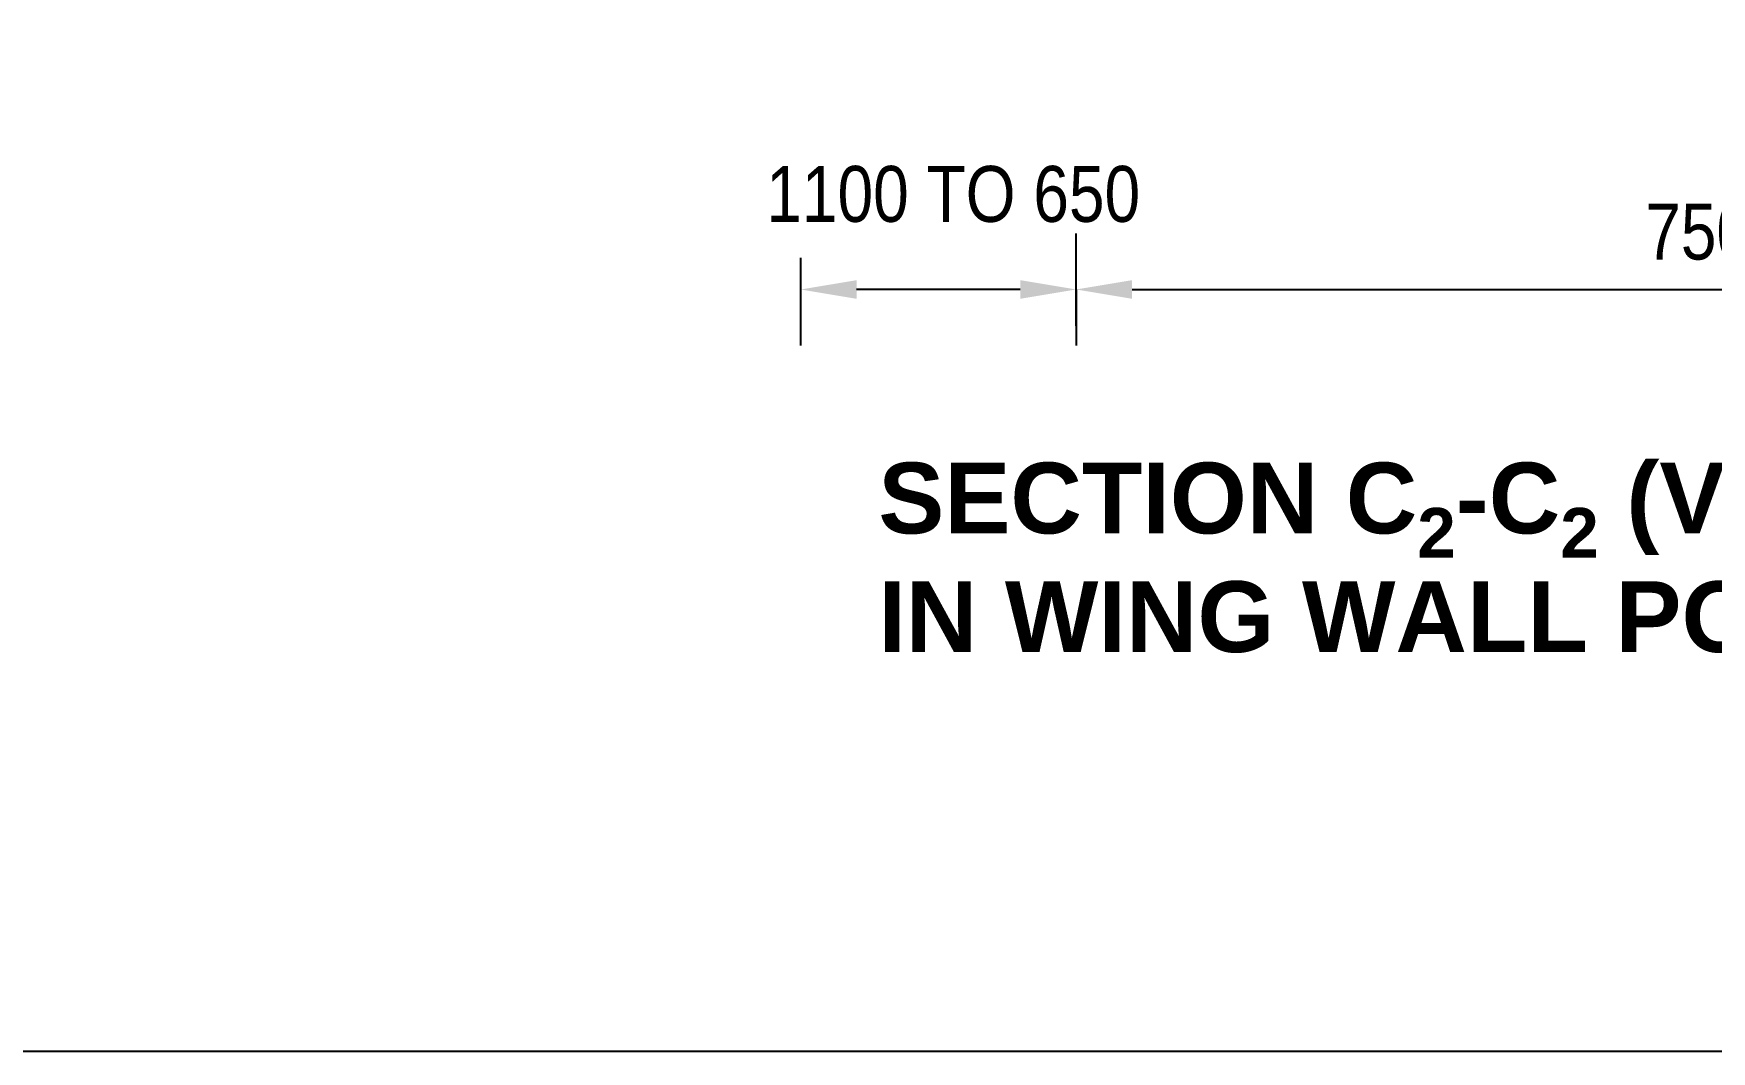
# Model space of a CAD drawing. Extents: x -119161 to 3778985, y -718511 to -30958.
# Drawn here: x 2981576 to 2988779, y -270127 to -265758 of the extents above; entities that cross this region are included whole.
import ezdxf

# ---------------------------------------------------------------- set-up
doc = ezdxf.new("R2010")
doc.units = 0
doc.header["$MEASUREMENT"] = 0
doc.layers.get('DEFPOINTS').update_dxf_attribs({"linetype": 'CONTINUOUS'})
doc.layers.add('Dim', color=7, linetype='CONTINUOUS', lineweight=9)
doc.layers.add('LINE', color=7, linetype='CONTINUOUS')
doc.layers.add('TXT', color=7, linetype='CONTINUOUS')
doc.styles.add('DIM', font='isocp3.shx')
doc.styles.add('dimText', font='ARIALN.TTF')
doc.styles.get("Standard").update_dxf_attribs({"font": 'times.ttf', "height": 250})
doc.dimstyles.new('dim n_120', dxfattribs={"dimtxt": 240, "dimasz": 240, "dimexe": 240, "dimexo": 150, "dimgap": 100, "dimtad": 2, "dimdec": 0, "dimzin": 0, "dimdsep": 46, "dimtxsty": 'DIM', "dimcen": 350, "dimclrd": 5, "dimclre": 5, "dimclrt": 7, "dimadec": 0, "dimazin": 0, "dimtfac": 1, "dimtdec": 0, "dimtmove": 0, "dimatfit": 3, "dimfxl": 240, "dimfxlon": 1, "dimtolj": 1, "dimtzin": 0, "dimarcsym": 0})

# ---------------------------------------------------------------- blocks, each defined once
blk = doc.blocks.new('*D1206')
at = {"layer": 'DEFPOINTS', "color": 0, "lineweight": -2, "ltscale": 50}
for p in [(2986051.6, -266738.2), (2992321.3, -266740), (2992321.3, -266856.5)]:
    blk.add_point(p, dxfattribs=at)
at = {"layer": 'Dim', "color": 5, "lineweight": -2, "ltscale": 50}
for p, q in [((2986051.6, -266856.5), (2986051.6, -267096.5)), ((2986291.6, -266856.5), (2992081.3, -266856.5)), ((2992321.3, -266856.5), (2992321.3, -267096.5))]:
    blk.add_line(p, q, dxfattribs=at)
for points in [[(2986291.6, -266816.5), (2986291.6, -266896.5), (2986051.6, -266856.5)], [(2992081.3, -266816.5), (2992081.3, -266896.5), (2992321.3, -266856.5)]]:
    blk.add_solid(points, dxfattribs=at)
at = {"layer": 'Dim', "color": 7, "ltscale": 50, "insert": (2989186.4, -266609.5), "char_height": 240, "attachment_point": 5, "style": 'dimText'}
blk.add_mtext('\\A1;7500~7750', dxfattribs=at)
blk = doc.blocks.new('*D1212')
at = {"layer": 'DEFPOINTS', "color": 0, "lineweight": -2, "ltscale": 50}
for p in [(2984868.6, -266570.1), (2984868.6, -266856.5), (2986051.6, -267162.8)]:
    blk.add_point(p, dxfattribs=at)
at = {"layer": 'Dim', "color": 5, "lineweight": -2, "ltscale": 50}
for p, q in [((2986051.6, -267012.8), (2986051.6, -266616.5)), ((2984868.6, -266720.1), (2984868.6, -267096.5)), ((2985811.6, -266856.5), (2985108.6, -266856.5))]:
    blk.add_line(p, q, dxfattribs=at)
for points in [[(2985108.6, -266816.5), (2985108.6, -266896.5), (2984868.6, -266856.5)], [(2985811.6, -266816.5), (2985811.6, -266896.5), (2986051.6, -266856.5)]]:
    blk.add_solid(points, dxfattribs=at)
at = {"layer": 'Dim', "color": 7, "ltscale": 50, "insert": (2985523.8, -266447.9), "char_height": 240, "attachment_point": 5, "style": 'dimText'}
blk.add_mtext('\\A1;1100 TO 650', dxfattribs=at)

msp = doc.modelspace()

# ---------------------------------------------------------------- linework, layer by layer
at = {"layer": 'LINE', "elevation": 0}
msp.add_lwpolyline([(3013566.8, -270127.2), (2959803.4, -270127.2), (2959803.4, -232108.7), (3013566.8, -232108.7)], close=True, dxfattribs=at)

# ---------------------------------------------------------------- texts
at = {"layer": 'TXT', "color": 0, "insert": (2985202.3, -268052.2, 0), "char_height": 169, "width": 16450.789, "attachment_point": 4}
msp.add_mtext('\\A1;{\\fArial|b1|i0|c0|p34;\\H1.8x;\\C6;SECTION C\\H0.7x;\\S^ 2;\\H1.429x;-C\\H0.7x;\\S^ 2;\\H1.429x; (VALID FOR 1050 LENGTH\\PIN WING WALL PORTION)}', dxfattribs=at)

# ---------------------------------------------------------------- dimensions: what is measured, and where the dimension line sits
at = {"layer": 'Dim', "ltscale": 50}
for base, p1, p2, text, picture, middle in [((2984868.6, -266856.5, 0), (2986051.6, -267162.8, 0), (2984868.6, -266570.1, 0), '1100 TO 650', '*D1212', (2985523.8, -266447.9, 0)), ((2992321.3, -266856.5, 0), (2986051.6, -266738.2, 0), (2992321.3, -266740, 0), '7500~7750', '*D1206', (2989186.4, -266609.5, 0))]:
    dim = msp.add_linear_dim(base=base, p1=p1, p2=p2, text=text, dimstyle='dim n_120', override={"dimgap": 10, "dimtxsty": 'dimText', "dimtmove": 2}, dxfattribs=at)
    dim.commit()
    dim.dimension.update_dxf_attribs({"geometry": picture, "text_midpoint": middle, "dimtype": 160})

doc.saveas('drawing.dxf')
